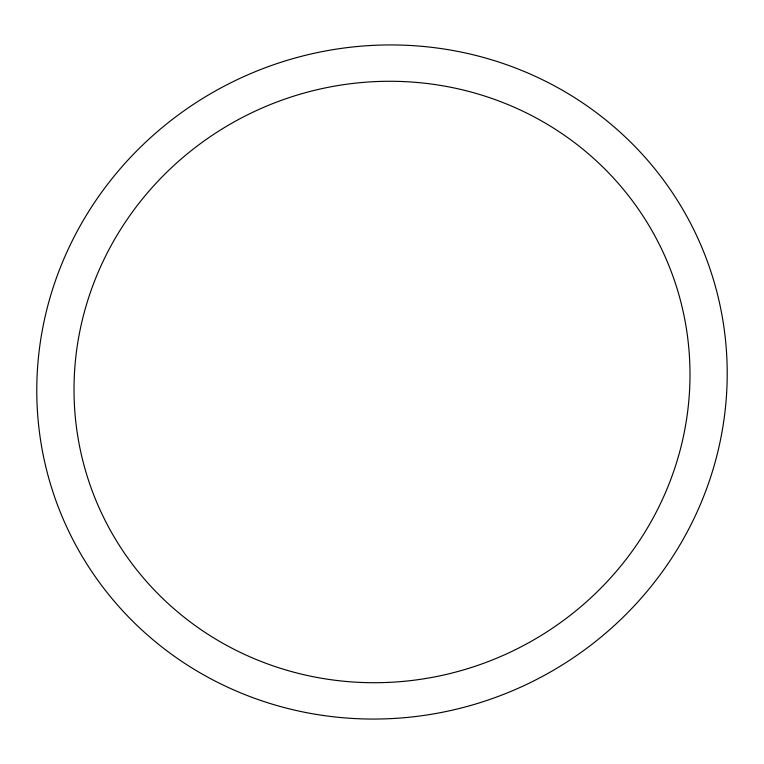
<?xml version="1.0" encoding="UTF-8"?>
<svg xmlns="http://www.w3.org/2000/svg" width="764" height="764" viewBox="0 0 764 764"><rect width="100%" height="100%" fill="white"/><g stroke="black" fill="none" stroke-linecap="round" stroke-linejoin="round"><path stroke-width="1.15" d="M323.182 715.467A347.028 335.195 -23.2 0 0 706.003 257.764A347.028 335.195 -23.2 0 0 116.816 172.76A347.028 335.195 -23.2 0 0 323.182 715.467M329.523 679.511A309.601 299.058 -23.2 0 0 671.069 271.163A309.601 299.058 -23.2 0 0 145.408 195.326A309.601 299.058 -23.2 0 0 329.523 679.511"/></g></svg>
